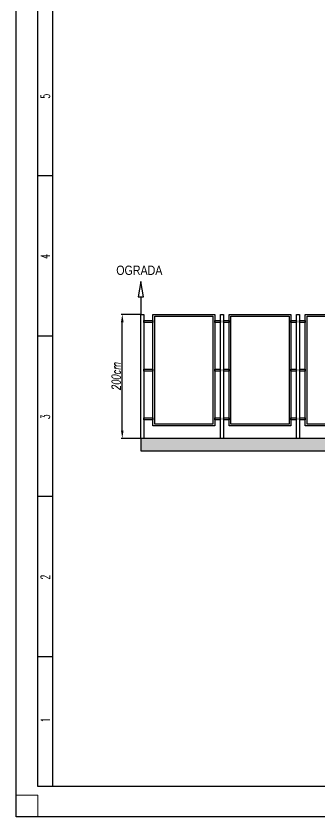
# Model space of a CAD drawing. Header units: millimetres. Extents: x 17886 to 18265, y -8727 to -7321.
# Drawn here: x 17885.7 to 17934.8, y -8476.5 to -8347.2 of the extents above; entities that cross this region are included whole.
import ezdxf

# ---------------------------------------------------------------- set-up
doc = ezdxf.new("R2010")
doc.units = ezdxf.units.MM
for name, color, linetype in [('00 uvodnice', 82, 'Continuous'), ('01-KOSTUR ORMARA', 7, 'Continuous'), ('OO cn60', 1, 'Continuous')]:
    doc.layers.add(name, color=color, linetype=linetype)
doc.styles.add('ARIAL NARROW', font='ARIALN.TTF')
doc.styles.add('KOTE ZA MONNTAZU', font='simplex.shx', dxfattribs={"width": 0.7, "oblique": 8, "height": 1.4})
doc.styles.add('simboli', font='symbol.ttf', dxfattribs={"width": 0.6, "height": 2.2})
doc.dimstyles.new('KOTE ZA MONTAZU u cm', dxfattribs={"dimscale": 0, "dimtxt": 1.4, "dimasz": 1.25, "dimexe": 0.2, "dimexo": 0.1, "dimgap": 0.3, "dimtad": 1, "dimlfac": 10, "dimzin": 12, "dimdsep": 46, "dimtxsty": 'KOTE ZA MONNTAZU', "dimcen": 1.25, "dimclrt": 1, "dimadec": 0, "dimazin": 0, "dimtfac": 1, "dimtmove": 0, "dimatfit": 3, "dimfxl": 1, "dimtolj": 2, "dimtzin": 0, "dimarcsym": 0})

# ---------------------------------------------------------------- blocks, each defined once
blk = doc.blocks.new('Zaglavlje A4 prazno-Sue')
at = {"color": 7, "true_color": 0xffffff}
blk.add_lwpolyline([(297, 0), (0, 0), (0, 210), (297, 210)], close=True, dxfattribs=at)
at = {"color": 7, "lineweight": 0, "true_color": 0xffffff}
blk.add_lwpolyline([(5, 205), (0, 205), (0, 210), (5, 210)], close=True, dxfattribs=at)
at = {"layer": '01-KOSTUR ORMARA'}
for p, q in [((36.96, 201.53), (36.96, 205)), ((73.93, 201.53), (73.93, 205)), ((110.89, 201.53), (110.89, 205)), ((147.86, 201.53), (147.86, 205))]:
    blk.add_line(p, q, dxfattribs=at)
blk.add_lwpolyline([(7, 205), (292, 205), (292, 5), (7, 5)], close=True, dxfattribs=at)
blk.add_lwpolyline([(7, 201.53), (288.53, 201.53), (288.53, 5)], dxfattribs=at)
at = {"layer": 'OO cn60', "color": 0, "linetype": 'Continuous', "char_height": 2.1214, "width": 5.8258, "attachment_point": 2, "style": 'simboli'}
for s, insert in [('{\\Fsimplex|c238;1}', (22.35, 204.3)), ('{\\Fsimplex|c238;2}', (55.31, 204.3)), ('{\\Fsimplex|c0;3}', (92.27, 204.3)), ('{\\Fsimplex|c238;4}', (129.24, 204.3)), ('{\\Fsimplex|c238;5}', (166.2, 204.3))]:
    blk.add_mtext(s, dxfattribs=dict(at, insert=insert))
blk = doc.blocks.new('*D241')
at = {"color": 0, "lineweight": -2, "transparency": 16777216}
for p, q in [((17905.73, -8395.4), (17902.64, -8395.4)), ((17902.84, -8414.15), (17902.84, -8396.65)), ((17905.73, -8415.4), (17902.64, -8415.4))]:
    blk.add_line(p, q, dxfattribs=at)
at = {"color": 0, "transparency": 16777216}
for points in [[(17902.63, -8396.65), (17903.05, -8396.65), (17902.84, -8395.4)], [(17902.63, -8414.15), (17903.05, -8414.15), (17902.84, -8415.4)]]:
    blk.add_solid(points, dxfattribs=at)
at = {"layer": 'Defpoints', "color": 0, "transparency": 16777216}
for p in [(17902.84, -8395.4), (17905.83, -8395.4), (17905.83, -8415.4)]:
    blk.add_point(p, dxfattribs=at)
at = {"color": 1, "transparency": 16777216, "insert": (17901.84, -8405.4), "char_height": 1.4, "attachment_point": 5, "rotation": 90, "style": 'KOTE ZA MONNTAZU'}
blk.add_mtext('\\A2;200cm', dxfattribs=at)

msp = doc.modelspace()

# ---------------------------------------------------------------- hatches: boundary and pattern name
h = msp.add_hatch()
h.set_pattern_fill('AR-CONC', color=4, scale=0.005)
h.set_pattern_definition([(50, (17915.0823, -632.8499), (0.910923345, -0.07969543), [0.09525, -1.04775]), (355, (17915.0823, -632.8499), (-0.17621711, 0.95528423), [0.0762, -0.83820292]), (100.451445, (17915.1582, -632.8565), (0.73470624, 0.87558876), [0.08095004, -0.89045122]), (46.1842, (17915.0823, -632.5959), (1.3553952, -0.21021164), [0.142875, -1.571625]), (96.635558, (17915.1952, -632.6134), (1.18702067, 1.23713062), [0.12142512, -1.33567804]), (351.184151, (17915.0823, -632.5959), (1.18702067, 1.23713062), [0.11429984, -1.25729866]), (21, (17915.2093, -632.6594), (0.758071956, -0.51132599), [0.09525, -1.04775]), (326, (17915.2093, -632.6594), (0.30901014, 0.92093983), [0.0762, -0.8382]), (71.451445, (17915.2725, -632.702), (1.0670821, 0.40961384), [0.08095004, -0.89044969]), (37.5, (17915.08228, -632.84986), (0.015443016, 0.422775194), [0, -0.82804, 0, -0.8509, 0, -0.841375]), (7.5, (17915.0823, -632.84986), (0.334098313, 0.500902874), [0, -0.48514, 0, -0.80899, 0, -0.320675]), (327.5, (17914.79907, -632.84986), (0.677952976, -0.02864372), [0, -0.3175, 0, -0.9906, 0, -1.31445]), (317.5, (17914.6721, -632.84986), (0.740645907, 0.127132455), [0, -0.41275, 0, -0.65786, 0, -0.93345])])
h.paths.add_polyline_path([(17905.82932, -8415.3985), (17905.82932, -8417.3985), (18005.82932, -8417.3985), (18005.82932, -8415.3985)])

# ---------------------------------------------------------------- linework, layer by layer
at = {"color": 4}
msp.add_line((17983.82932, -8415.3985), (17905.82932, -8415.3985), dxfattribs=at)
at = {"color": 1}
msp.add_lwpolyline([(17905.82932, -8392.56859), (17906.24599, -8392.56859), (17905.82932, -8390.06859), (17905.41265, -8392.56859), (17905.82932, -8392.56859), (17905.82932, -8395.3985)], dxfattribs=at)
at = {"color": 6}
for points in [[(17905.82932, -8395.3985), (17906.32932, -8395.3985), (17906.32932, -8415.3985), (17905.82932, -8415.3985)], [(17907.77932, -8395.3985), (17917.77932, -8395.3985), (17917.77932, -8413.3985), (17907.77932, -8413.3985)], [(17918.67932, -8395.3985), (17919.17932, -8395.3985), (17919.17932, -8415.3985), (17918.67932, -8415.3985)], [(17920.07932, -8395.3985), (17930.07932, -8395.3985), (17930.07932, -8413.3985), (17920.07932, -8413.3985)], [(17930.97932, -8395.3985), (17931.47932, -8395.3985), (17931.47932, -8415.3985), (17930.97932, -8415.3985)], [(17932.37932, -8395.3985), (17942.37932, -8395.3985), (17942.37932, -8413.3985), (17932.37932, -8413.3985)], [(17907.77932, -8396.3985), (17907.77932, -8396.6985), (17906.32932, -8396.6985), (17906.32932, -8396.3985)], [(17908.07932, -8395.6985), (17917.47932, -8395.6985), (17917.47932, -8413.0985), (17908.07932, -8413.0985)], [(17918.67932, -8396.3985), (17918.67932, -8396.6985), (17917.77932, -8396.6985), (17917.77932, -8396.3985)], [(17920.07932, -8396.3985), (17920.07932, -8396.6985), (17919.17932, -8396.6985), (17919.17932, -8396.3985)], [(17920.37932, -8395.6985), (17929.77932, -8395.6985), (17929.77932, -8413.0985), (17920.37932, -8413.0985)], [(17930.97932, -8396.3985), (17930.97932, -8396.6985), (17930.07932, -8396.6985), (17930.07932, -8396.3985)], [(17932.37932, -8396.3985), (17932.37932, -8396.6985), (17931.47932, -8396.6985), (17931.47932, -8396.3985)], [(17932.67932, -8395.6985), (17942.07932, -8395.6985), (17942.07932, -8413.0985), (17932.67932, -8413.0985)], [(17907.77932, -8404.2485), (17907.77932, -8404.5485), (17906.32932, -8404.5485), (17906.32932, -8404.2485)], [(17918.67932, -8404.2485), (17918.67932, -8404.5485), (17917.77932, -8404.5485), (17917.77932, -8404.2485)], [(17920.07932, -8404.2485), (17920.07932, -8404.5485), (17919.17932, -8404.5485), (17919.17932, -8404.2485)], [(17930.97932, -8404.2485), (17930.97932, -8404.5485), (17930.07932, -8404.5485), (17930.07932, -8404.2485)], [(17932.37932, -8404.2485), (17932.37932, -8404.5485), (17931.47932, -8404.5485), (17931.47932, -8404.2485)], [(17907.77932, -8412.0985), (17907.77932, -8412.3985), (17906.32932, -8412.3985), (17906.32932, -8412.0985)], [(17918.67932, -8412.0985), (17918.67932, -8412.3985), (17917.77932, -8412.3985), (17917.77932, -8412.0985)], [(17920.07932, -8412.0985), (17920.07932, -8412.3985), (17919.17932, -8412.3985), (17919.17932, -8412.0985)], [(17930.97932, -8412.0985), (17930.97932, -8412.3985), (17930.07932, -8412.3985), (17930.07932, -8412.0985)], [(17932.37932, -8412.0985), (17932.37932, -8412.3985), (17931.47932, -8412.3985), (17931.47932, -8412.0985)]]:
    msp.add_lwpolyline(points, close=True, dxfattribs=at)
at = {"color": 4}
msp.add_lwpolyline([(17905.82932, -8417.3985), (18005.82932, -8417.3985), (18005.82932, -8415.3985), (17905.82932, -8415.3985)], close=True, dxfattribs=at)

# ---------------------------------------------------------------- block references
at = {"xscale": 0.7, "yscale": 0.7, "zscale": 0.7, "rotation": 90}
msp.add_blockref('Zaglavlje A4 prazno-Sue', (18032.67926, -8476.50811), dxfattribs=at)

# ---------------------------------------------------------------- texts
at = {"layer": '00 uvodnice', "color": 0, "linetype": 'Continuous', "insert": (17905.59539, -8387.51537), "char_height": 1.5, "width": 10.9770695, "attachment_point": 2, "style": 'ARIAL NARROW'}
msp.add_mtext('OGRADA', dxfattribs=at)

# ---------------------------------------------------------------- dimensions: what is measured, and where the dimension line sits
at = {"color": 4}
dim = msp.add_linear_dim(base=(17902.843, -8395.3985), p1=(17905.82932, -8415.3985), p2=(17905.82932, -8395.3985), angle=90, dimstyle='KOTE ZA MONTAZU u cm', override={"dimscale": 1, "dimpost": 'cm'}, dxfattribs=at)
dim.commit()
dim.dimension.update_dxf_attribs({"geometry": '*D241', "text_midpoint": (17902.843, -8405.3985), "dimtype": 160})

doc.saveas('drawing.dxf')
